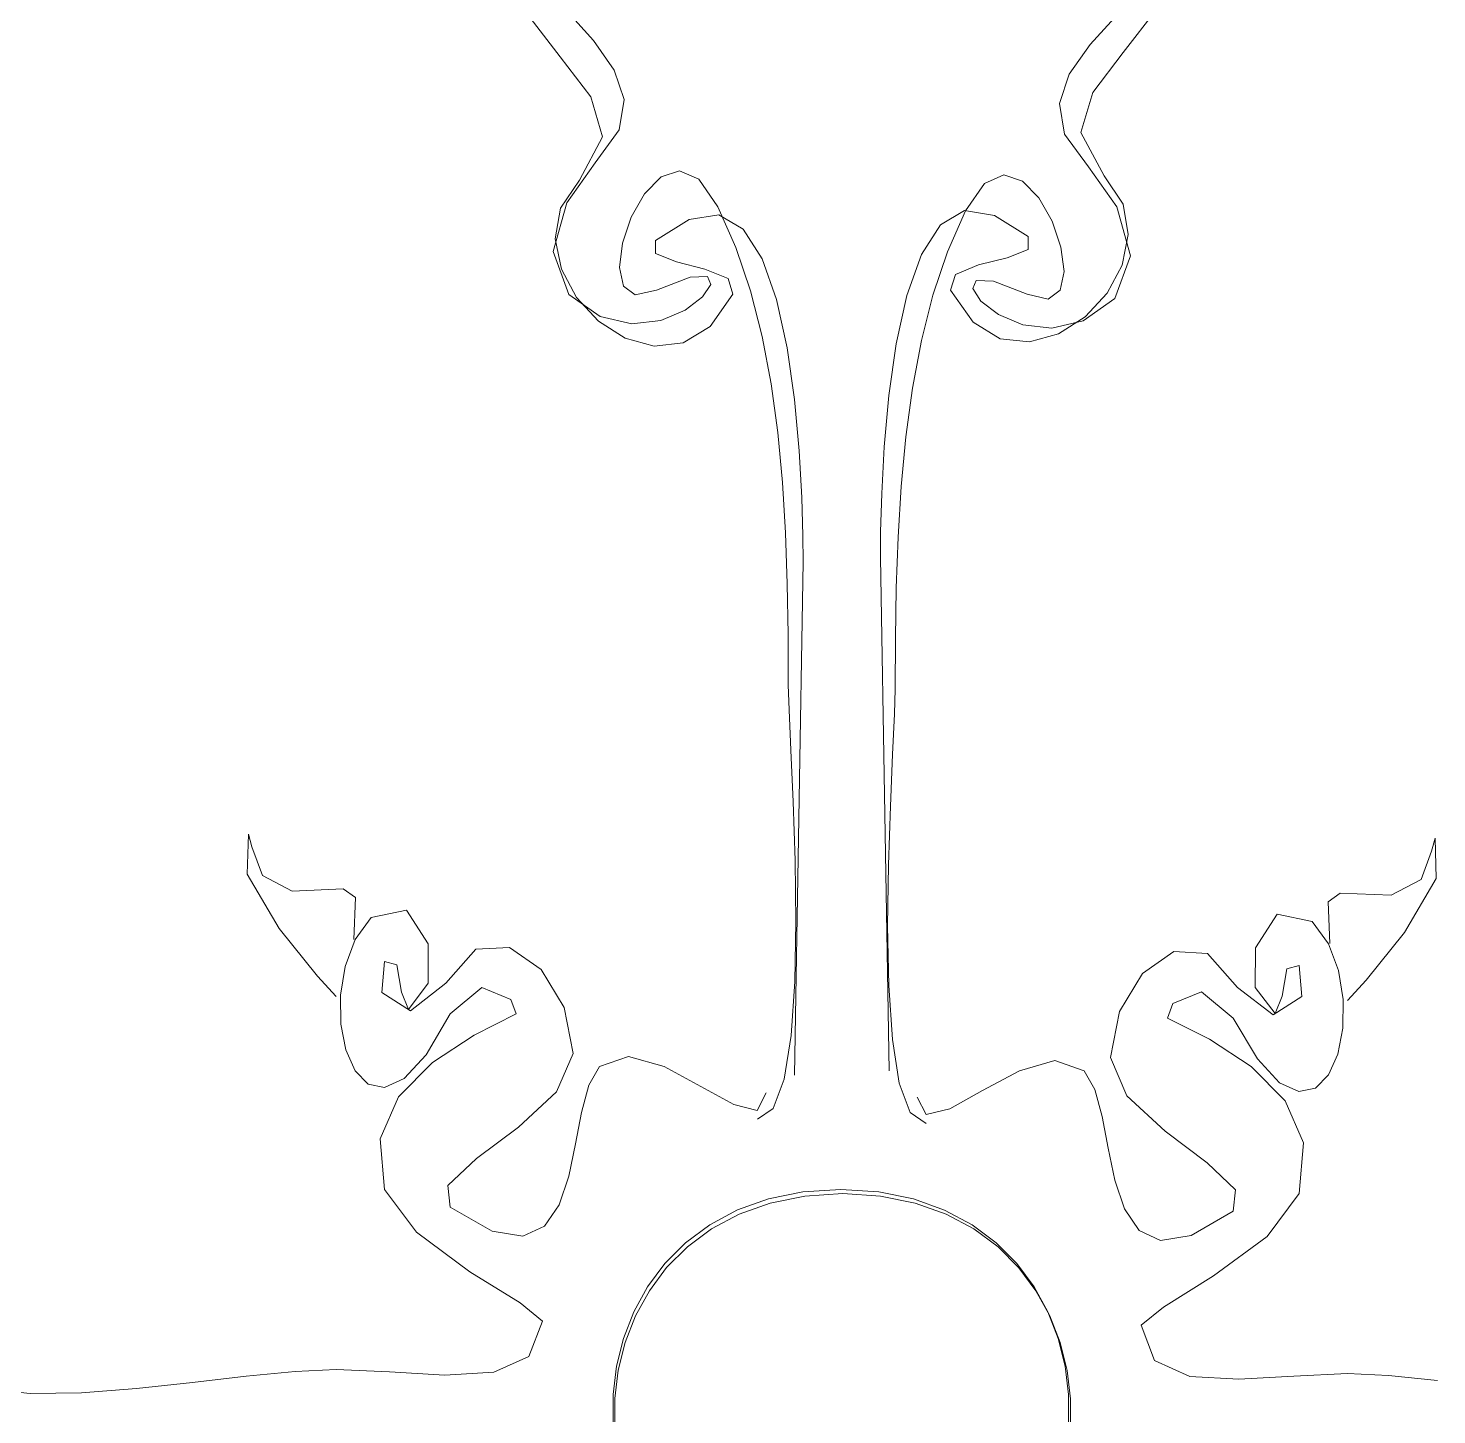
# Model space of a CAD drawing. Header units: centimetres. Extents: x -377343 to 693706, y 194584 to 813780.
# Drawn here: x 188317.08 to 188343.11, y 498829.88 to 498855.51 of the extents above; entities that cross this region are included whole.
import ezdxf

# ---------------------------------------------------------------- set-up
doc = ezdxf.new("R2010")
doc.units = ezdxf.units.CM
doc.layers.add('PIPA', color=11, linetype='Continuous')
doc.layers.add('TEXT', color=7, linetype='Continuous')

msp = doc.modelspace()

# ---------------------------------------------------------------- linework, layer by layer
at = {"layer": 'PIPA', "lineweight": 35, "extrusion": (0, 0.816497, 0.57735), "elevation": 193451.324}
msp.add_lwpolyline([(-421704.212, -325591.681), (-159560.265, -63447.734), (377343.333, -600351.331), (-158232.47, -1135927.133), (-693706.405, -600453.199), (-454216.825, -360963.619)], dxfattribs=at)
at = {"layer": 'TEXT', "color": 2, "linetype": 'Continuous', "lineweight": 13}
for p, q in [((188326.911, 498854.982), (188326.292, 498855.783)), ((188326.911, 498854.982), (188326.292, 498855.783)), ((188327.007, 498855.854), (188327.526, 498855.281)), ((188327.007, 498855.854), (188327.526, 498855.281)), ((188337.218, 498855.777), (188336.7, 498855.205)), ((188337.218, 498855.777), (188336.7, 498855.205)), ((188337.314, 498855.058), (188337.934, 498855.859)), ((188337.314, 498855.058), (188337.934, 498855.859)), ((188327.526, 498855.281), (188327.911, 498854.736)), ((188327.526, 498855.281), (188327.911, 498854.736)), ((188336.7, 498855.205), (188336.315, 498854.66)), ((188336.7, 498855.205), (188336.315, 498854.66)), ((188327.478, 498854.242), (188326.911, 498854.982)), ((188327.478, 498854.242), (188326.911, 498854.982)), ((188336.748, 498854.319), (188337.314, 498855.058)), ((188336.748, 498854.319), (188337.314, 498855.058)), ((188327.911, 498854.736), (188328.092, 498854.193)), ((188327.911, 498854.736), (188328.092, 498854.193)), ((188336.315, 498854.66), (188336.134, 498854.117)), ((188336.315, 498854.66), (188336.134, 498854.117)), ((188327.694, 498853.502), (188327.478, 498854.242)), ((188327.694, 498853.502), (188327.478, 498854.242)), ((188328.092, 498854.193), (188327.998, 498853.63)), ((188328.092, 498854.193), (188327.998, 498853.63)), ((188336.532, 498853.579), (188336.748, 498854.319)), ((188336.532, 498853.579), (188336.748, 498854.319)), ((188336.134, 498854.117), (188336.228, 498853.553)), ((188336.134, 498854.117), (188336.228, 498853.553)), ((188327.998, 498853.63), (188327.556, 498853.021)), ((188327.998, 498853.63), (188327.556, 498853.021)), ((188327.265, 498852.702), (188327.694, 498853.502)), ((188327.265, 498852.702), (188327.694, 498853.502)), ((188336.228, 498853.553), (188336.67, 498852.945)), ((188336.228, 498853.553), (188336.67, 498852.945)), ((188336.961, 498852.778), (188336.532, 498853.579)), ((188336.961, 498852.778), (188336.532, 498853.579)), ((188327.556, 498853.021), (188327.034, 498852.283)), ((188327.556, 498853.021), (188327.034, 498852.283)), ((188328.774, 498852.762), (188329.117, 498852.875)), ((188328.774, 498852.762), (188329.117, 498852.875)), ((188329.117, 498852.875), (188329.475, 498852.717)), ((188329.117, 498852.875), (188329.475, 498852.717)), ((188336.67, 498852.945), (188337.192, 498852.206)), ((188336.67, 498852.945), (188337.192, 498852.206)), ((188326.917, 498852.181), (188327.265, 498852.702)), ((188326.917, 498852.181), (188327.265, 498852.702)), ((188328.469, 498852.451), (188328.774, 498852.762)), ((188328.469, 498852.451), (188328.774, 498852.762)), ((188329.475, 498852.717), (188329.826, 498852.211)), ((188329.475, 498852.717), (188329.826, 498852.211)), ((188334.751, 498852.641), (188334.4, 498852.134)), ((188334.751, 498852.641), (188334.4, 498852.134)), ((188335.109, 498852.799), (188334.751, 498852.641)), ((188335.109, 498852.799), (188334.751, 498852.641)), ((188335.452, 498852.685), (188335.109, 498852.799)), ((188335.452, 498852.685), (188335.109, 498852.799)), ((188335.756, 498852.374), (188335.452, 498852.685)), ((188335.756, 498852.374), (188335.452, 498852.685)), ((188337.308, 498852.257), (188336.961, 498852.778)), ((188337.308, 498852.257), (188336.961, 498852.778)), ((188328.225, 498852.018), (188328.469, 498852.451)), ((188328.225, 498852.018), (188328.469, 498852.451)), ((188336.001, 498851.942), (188335.756, 498852.374)), ((188336.001, 498851.942), (188335.756, 498852.374)), ((188327.034, 498852.283), (188326.781, 498851.382)), ((188327.034, 498852.283), (188326.781, 498851.382)), ((188326.82, 498851.619), (188326.917, 498852.181)), ((188326.82, 498851.619), (188326.917, 498852.181)), ((188329.826, 498852.211), (188330.158, 498851.455)), ((188329.826, 498852.211), (188330.158, 498851.455)), ((188333.937, 498851.873), (188334.383, 498852.138)), ((188333.937, 498851.873), (188334.383, 498852.138)), ((188334.4, 498852.134), (188334.068, 498851.379)), ((188334.4, 498852.134), (188334.068, 498851.379)), ((188334.383, 498852.138), (188334.934, 498852.048)), ((188334.383, 498852.138), (188334.934, 498852.048)), ((188337.192, 498852.206), (188337.444, 498851.305)), ((188337.192, 498852.206), (188337.444, 498851.305)), ((188337.405, 498851.695), (188337.308, 498852.257)), ((188337.405, 498851.695), (188337.308, 498852.257)), ((188328.063, 498851.539), (188328.225, 498852.018)), ((188328.063, 498851.539), (188328.225, 498852.018)), ((188329.292, 498851.972), (188328.671, 498851.583)), ((188329.292, 498851.972), (188328.671, 498851.583)), ((188329.843, 498852.062), (188329.292, 498851.972)), ((188329.843, 498852.062), (188329.292, 498851.972)), ((188330.289, 498851.797), (188329.843, 498852.062)), ((188330.289, 498851.797), (188329.843, 498852.062)), ((188333.585, 498851.326), (188333.937, 498851.873)), ((188333.585, 498851.326), (188333.937, 498851.873)), ((188334.934, 498852.048), (188335.555, 498851.659)), ((188334.934, 498852.048), (188335.555, 498851.659)), ((188336.162, 498851.463), (188336.001, 498851.942)), ((188336.162, 498851.463), (188336.001, 498851.942)), ((188326.933, 498851.056), (188326.82, 498851.619)), ((188326.933, 498851.056), (188326.82, 498851.619)), ((188328.671, 498851.583), (188328.673, 498851.345)), ((188328.671, 498851.583), (188328.673, 498851.345)), ((188330.641, 498851.25), (188330.289, 498851.797)), ((188330.641, 498851.25), (188330.289, 498851.797)), ((188335.555, 498851.659), (188335.553, 498851.421)), ((188335.555, 498851.659), (188335.553, 498851.421)), ((188337.293, 498851.133), (188337.405, 498851.695)), ((188337.293, 498851.133), (188337.405, 498851.695)), ((188326.781, 498851.382), (188327.07, 498850.589)), ((188326.781, 498851.382), (188327.07, 498850.589)), ((188328.007, 498851.09), (188328.063, 498851.539)), ((188328.007, 498851.09), (188328.063, 498851.539)), ((188328.673, 498851.345), (188329.059, 498851.192)), ((188328.673, 498851.345), (188329.059, 498851.192)), ((188330.158, 498851.455), (188330.428, 498850.653)), ((188330.158, 498851.455), (188330.428, 498850.653)), ((188333.316, 498850.57), (188333.585, 498851.326)), ((188333.316, 498850.57), (188333.585, 498851.326)), ((188334.068, 498851.379), (188333.798, 498850.577)), ((188334.068, 498851.379), (188333.798, 498850.577)), ((188335.553, 498851.421), (188335.167, 498851.268)), ((188335.553, 498851.421), (188335.167, 498851.268)), ((188336.219, 498851.013), (188336.162, 498851.463)), ((188336.219, 498851.013), (188336.162, 498851.463)), ((188337.444, 498851.305), (188337.156, 498850.513)), ((188337.444, 498851.305), (188337.156, 498850.513)), ((188327.213, 498850.535), (188326.933, 498851.056)), ((188327.213, 498850.535), (188326.933, 498851.056)), ((188328.078, 498850.745), (188328.007, 498851.09)), ((188328.078, 498850.745), (188328.007, 498851.09)), ((188329.059, 498851.192), (188329.586, 498851.059)), ((188329.059, 498851.192), (188329.586, 498851.059)), ((188329.586, 498851.059), (188330.014, 498850.882)), ((188329.586, 498851.059), (188330.014, 498850.882)), ((188330.909, 498850.493), (188330.641, 498851.25)), ((188330.909, 498850.493), (188330.641, 498851.25)), ((188334.64, 498851.136), (188334.212, 498850.958)), ((188334.64, 498851.136), (188334.212, 498850.958)), ((188335.167, 498851.268), (188334.64, 498851.136)), ((188335.167, 498851.268), (188334.64, 498851.136)), ((188337.013, 498850.612), (188337.293, 498851.133)), ((188337.013, 498850.612), (188337.293, 498851.133)), ((188329.311, 498850.91), (188328.691, 498850.67)), ((188329.311, 498850.91), (188328.691, 498850.67)), ((188329.631, 498850.922), (188329.311, 498850.91)), ((188329.631, 498850.922), (188329.311, 498850.91)), ((188329.543, 498850.543), (188329.694, 498850.775)), ((188329.543, 498850.543), (188329.694, 498850.775)), ((188329.694, 498850.775), (188329.631, 498850.922)), ((188329.694, 498850.775), (188329.631, 498850.922)), ((188330.014, 498850.882), (188330.102, 498850.594)), ((188330.014, 498850.882), (188330.102, 498850.594)), ((188334.212, 498850.958), (188334.123, 498850.67)), ((188334.212, 498850.958), (188334.123, 498850.67)), ((188334.532, 498850.699), (188334.595, 498850.845)), ((188334.532, 498850.699), (188334.595, 498850.845)), ((188334.595, 498850.845), (188334.915, 498850.834)), ((188334.595, 498850.845), (188334.915, 498850.834)), ((188334.915, 498850.834), (188335.535, 498850.594)), ((188334.915, 498850.834), (188335.535, 498850.594)), ((188336.148, 498850.668), (188336.219, 498851.013)), ((188336.148, 498850.668), (188336.219, 498851.013)), ((188327.07, 498850.589), (188327.651, 498850.181)), ((188327.07, 498850.589), (188327.651, 498850.181)), ((188327.62, 498850.097), (188327.213, 498850.535)), ((188327.62, 498850.097), (188327.213, 498850.535)), ((188328.298, 498850.58), (188328.078, 498850.745)), ((188328.298, 498850.58), (188328.078, 498850.745)), ((188328.691, 498850.67), (188328.298, 498850.58)), ((188328.691, 498850.67), (188328.298, 498850.58)), ((188329.221, 498850.296), (188329.543, 498850.543)), ((188329.221, 498850.296), (188329.543, 498850.543)), ((188330.102, 498850.594), (188329.684, 498849.998)), ((188330.102, 498850.594), (188329.684, 498849.998)), ((188330.428, 498850.653), (188330.643, 498849.811)), ((188330.428, 498850.653), (188330.643, 498849.811)), ((188333.12, 498849.677), (188333.316, 498850.57)), ((188333.12, 498849.677), (188333.316, 498850.57)), ((188333.798, 498850.577), (188333.583, 498849.735)), ((188333.798, 498850.577), (188333.583, 498849.735)), ((188334.123, 498850.67), (188334.542, 498850.075)), ((188334.123, 498850.67), (188334.542, 498850.075)), ((188334.683, 498850.467), (188334.532, 498850.699)), ((188334.683, 498850.467), (188334.532, 498850.699)), ((188335.535, 498850.594), (188335.927, 498850.503)), ((188335.535, 498850.594), (188335.927, 498850.503)), ((188335.927, 498850.503), (188336.148, 498850.668)), ((188335.927, 498850.503), (188336.148, 498850.668)), ((188337.156, 498850.513), (188336.575, 498850.104)), ((188337.156, 498850.513), (188336.575, 498850.104)), ((188336.606, 498850.174), (188337.013, 498850.612)), ((188336.606, 498850.174), (188337.013, 498850.612)), ((188328.769, 498850.106), (188329.221, 498850.296)), ((188328.769, 498850.106), (188329.221, 498850.296)), ((188331.106, 498849.601), (188330.909, 498850.493)), ((188331.106, 498849.601), (188330.909, 498850.493)), ((188335.005, 498850.22), (188334.683, 498850.467)), ((188335.005, 498850.22), (188334.683, 498850.467)), ((188328.111, 498849.783), (188327.62, 498850.097)), ((188328.111, 498849.783), (188327.62, 498850.097)), ((188327.651, 498850.181), (188328.232, 498850.043)), ((188327.651, 498850.181), (188328.232, 498850.043)), ((188328.232, 498850.043), (188328.769, 498850.106)), ((188328.232, 498850.043), (188328.769, 498850.106)), ((188329.684, 498849.998), (188329.185, 498849.692)), ((188329.684, 498849.998), (188329.185, 498849.692)), ((188334.542, 498850.075), (188335.041, 498849.769)), ((188334.542, 498850.075), (188335.041, 498849.769)), ((188335.457, 498850.029), (188335.005, 498850.22)), ((188335.457, 498850.029), (188335.005, 498850.22)), ((188335.994, 498849.967), (188335.457, 498850.029)), ((188335.994, 498849.967), (188335.457, 498850.029)), ((188336.575, 498850.104), (188335.994, 498849.967)), ((188336.575, 498850.104), (188335.994, 498849.967)), ((188336.115, 498849.859), (188336.606, 498850.174)), ((188336.115, 498849.859), (188336.606, 498850.174)), ((188328.647, 498849.634), (188328.111, 498849.783)), ((188328.647, 498849.634), (188328.111, 498849.783)), ((188330.643, 498849.811), (188330.808, 498848.936)), ((188330.643, 498849.811), (188330.808, 498848.936)), ((188333.583, 498849.735), (188333.418, 498848.86)), ((188333.583, 498849.735), (188333.418, 498848.86)), ((188335.041, 498849.769), (188335.579, 498849.711)), ((188335.041, 498849.769), (188335.579, 498849.711)), ((188335.579, 498849.711), (188336.115, 498849.859)), ((188335.579, 498849.711), (188336.115, 498849.859)), ((188329.185, 498849.692), (188328.647, 498849.634)), ((188329.185, 498849.692), (188328.647, 498849.634)), ((188331.241, 498848.645), (188331.106, 498849.601)), ((188331.241, 498848.645), (188331.106, 498849.601)), ((188332.984, 498848.721), (188333.12, 498849.677)), ((188332.984, 498848.721), (188333.12, 498849.677)), ((188330.808, 498848.936), (188330.931, 498848.035)), ((188330.808, 498848.936), (188330.931, 498848.035)), ((188332.898, 498847.775), (188332.984, 498848.721)), ((188332.898, 498847.775), (188332.984, 498848.721)), ((188333.418, 498848.86), (188333.295, 498847.959)), ((188333.418, 498848.86), (188333.295, 498847.959)), ((188331.327, 498847.699), (188331.241, 498848.645)), ((188331.327, 498847.699), (188331.241, 498848.645)), ((188330.931, 498848.035), (188331.017, 498847.114)), ((188330.931, 498848.035), (188331.017, 498847.114)), ((188333.295, 498847.959), (188333.209, 498847.038)), ((188333.295, 498847.959), (188333.209, 498847.038)), ((188331.375, 498846.835), (188331.327, 498847.699)), ((188331.375, 498846.835), (188331.327, 498847.699)), ((188332.851, 498846.911), (188332.898, 498847.775)), ((188332.851, 498846.911), (188332.898, 498847.775)), ((188331.017, 498847.114), (188331.073, 498846.181)), ((188331.017, 498847.114), (188331.073, 498846.181)), ((188332.83, 498846.204), (188332.851, 498846.911)), ((188332.83, 498846.204), (188332.851, 498846.911)), ((188333.209, 498847.038), (188333.153, 498846.105)), ((188333.209, 498847.038), (188333.153, 498846.105)), ((188331.395, 498846.127), (188331.375, 498846.835)), ((188331.395, 498846.127), (188331.375, 498846.835)), ((188331.073, 498846.181), (188331.105, 498845.242)), ((188331.073, 498846.181), (188331.105, 498845.242)), ((188331.4, 498845.648), (188331.395, 498846.127)), ((188331.4, 498845.648), (188331.395, 498846.127)), ((188332.826, 498845.725), (188332.83, 498846.204)), ((188332.826, 498845.725), (188332.83, 498846.204)), ((188333.153, 498846.105), (188333.12, 498845.166)), ((188333.153, 498846.105), (188333.12, 498845.166)), ((188331.238, 498836.162), (188331.4, 498845.648)), ((188331.238, 498836.162), (188331.4, 498845.648)), ((188332.988, 498836.239), (188332.826, 498845.725)), ((188332.988, 498836.239), (188332.826, 498845.725)), ((188331.105, 498845.242), (188331.12, 498844.304)), ((188331.105, 498845.242), (188331.12, 498844.304)), ((188333.12, 498845.166), (188333.106, 498844.227)), ((188333.12, 498845.166), (188333.106, 498844.227)), ((188331.12, 498844.304), (188331.124, 498843.373)), ((188331.12, 498844.304), (188331.124, 498843.373)), ((188333.106, 498844.227), (188333.102, 498843.297)), ((188333.106, 498844.227), (188333.102, 498843.297)), ((188331.124, 498843.373), (188331.138, 498842.912)), ((188331.124, 498843.373), (188331.138, 498842.912)), ((188333.102, 498843.297), (188333.088, 498842.836)), ((188333.102, 498843.297), (188333.088, 498842.836)), ((188331.138, 498842.912), (188331.173, 498842.165)), ((188331.138, 498842.912), (188331.173, 498842.165)), ((188333.088, 498842.836), (188333.052, 498842.089)), ((188333.088, 498842.836), (188333.052, 498842.089)), ((188331.173, 498842.165), (188331.215, 498841.21)), ((188331.173, 498842.165), (188331.215, 498841.21)), ((188333.052, 498842.089), (188333.01, 498841.134)), ((188333.052, 498842.089), (188333.01, 498841.134)), ((188331.215, 498841.21), (188331.251, 498840.128)), ((188331.215, 498841.21), (188331.251, 498840.128)), ((188333.01, 498841.134), (188332.975, 498840.051)), ((188333.01, 498841.134), (188332.975, 498840.051)), ((188321.131, 498839.874), (188321.151, 498840.617)), ((188321.131, 498839.874), (188321.151, 498840.617)), ((188321.151, 498840.617), (188321.217, 498840.379)), ((188321.151, 498840.617), (188321.217, 498840.379)), ((188321.217, 498840.379), (188321.409, 498839.854)), ((188321.217, 498840.379), (188321.409, 498839.854)), ((188343.075, 498840.54), (188343.009, 498840.303)), ((188343.075, 498840.54), (188343.009, 498840.303)), ((188343.095, 498839.798), (188343.075, 498840.54)), ((188343.095, 498839.798), (188343.075, 498840.54)), ((188331.251, 498840.128), (188331.265, 498838.995)), ((188331.251, 498840.128), (188331.265, 498838.995)), ((188343.009, 498840.303), (188342.816, 498839.778)), ((188343.009, 498840.303), (188342.816, 498839.778)), ((188321.719, 498838.874), (188321.131, 498839.874)), ((188321.719, 498838.874), (188321.131, 498839.874)), ((188321.409, 498839.854), (188321.962, 498839.563)), ((188321.409, 498839.854), (188321.962, 498839.563)), ((188332.975, 498840.051), (188332.96, 498838.919)), ((188332.975, 498840.051), (188332.96, 498838.919)), ((188321.962, 498839.563), (188322.905, 498839.602)), ((188321.962, 498839.563), (188322.905, 498839.602)), ((188322.905, 498839.602), (188323.127, 498839.443)), ((188322.905, 498839.602), (188323.127, 498839.443)), ((188342.816, 498839.778), (188342.264, 498839.486)), ((188342.816, 498839.778), (188342.264, 498839.486)), ((188342.507, 498838.797), (188343.095, 498839.798)), ((188342.507, 498838.797), (188343.095, 498839.798)), ((188323.127, 498839.443), (188323.097, 498838.671)), ((188323.127, 498839.443), (188323.097, 498838.671)), ((188341.321, 498839.525), (188341.099, 498839.366)), ((188341.321, 498839.525), (188341.099, 498839.366)), ((188341.099, 498839.366), (188341.129, 498838.594)), ((188341.099, 498839.366), (188341.129, 498838.594)), ((188342.264, 498839.486), (188341.321, 498839.525)), ((188342.264, 498839.486), (188341.321, 498839.525)), ((188323.125, 498838.666), (188323.421, 498839.076)), ((188323.125, 498838.666), (188323.421, 498839.076)), ((188323.421, 498839.076), (188324.073, 498839.211)), ((188323.421, 498839.076), (188324.073, 498839.211)), ((188324.073, 498839.211), (188324.472, 498838.59)), ((188324.073, 498839.211), (188324.472, 498838.59)), ((188340.153, 498839.135), (188339.754, 498838.513)), ((188340.153, 498839.135), (188339.754, 498838.513)), ((188340.805, 498839), (188340.153, 498839.135)), ((188340.805, 498839), (188340.153, 498839.135)), ((188322.428, 498837.994), (188321.719, 498838.874)), ((188322.428, 498837.994), (188321.719, 498838.874)), ((188331.265, 498838.995), (188331.246, 498837.892)), ((188331.265, 498838.995), (188331.246, 498837.892)), ((188332.96, 498838.919), (188332.98, 498837.816)), ((188332.96, 498838.919), (188332.98, 498837.816)), ((188341.101, 498838.589), (188340.805, 498839)), ((188341.101, 498838.589), (188340.805, 498839)), ((188341.798, 498837.918), (188342.507, 498838.797)), ((188341.798, 498837.918), (188342.507, 498838.797)), ((188322.937, 498838.171), (188323.125, 498838.666)), ((188322.937, 498838.171), (188323.125, 498838.666)), ((188324.472, 498838.59), (188324.475, 498837.86)), ((188324.472, 498838.59), (188324.475, 498837.86)), ((188341.289, 498838.094), (188341.101, 498838.589)), ((188341.289, 498838.094), (188341.101, 498838.589)), ((188324.8, 498837.86), (188325.355, 498838.488)), ((188324.8, 498837.86), (188325.355, 498838.488)), ((188325.355, 498838.488), (188325.977, 498838.524)), ((188325.355, 498838.488), (188325.977, 498838.524)), ((188325.977, 498838.524), (188326.557, 498838.117)), ((188325.977, 498838.524), (188326.557, 498838.117)), ((188338.248, 498838.448), (188337.669, 498838.041)), ((188338.248, 498838.448), (188337.669, 498838.041)), ((188338.87, 498838.412), (188338.248, 498838.448)), ((188338.87, 498838.412), (188338.248, 498838.448)), ((188339.426, 498837.784), (188338.87, 498838.412)), ((188339.426, 498837.784), (188338.87, 498838.412)), ((188339.754, 498838.513), (188339.751, 498837.784)), ((188339.754, 498838.513), (188339.751, 498837.784)), ((188322.85, 498837.637), (188322.937, 498838.171)), ((188322.85, 498837.637), (188322.937, 498838.171)), ((188323.665, 498838.265), (188323.616, 498837.692)), ((188323.665, 498838.265), (188323.616, 498837.692)), ((188323.894, 498838.202), (188323.665, 498838.265)), ((188323.894, 498838.202), (188323.665, 498838.265)), ((188323.979, 498837.698), (188323.894, 498838.202)), ((188323.979, 498837.698), (188323.894, 498838.202)), ((188326.557, 498838.117), (188326.984, 498837.414)), ((188326.557, 498838.117), (188326.984, 498837.414)), ((188337.669, 498838.041), (188337.242, 498837.337)), ((188337.669, 498838.041), (188337.242, 498837.337)), ((188340.247, 498837.622), (188340.332, 498838.126)), ((188340.247, 498837.622), (188340.332, 498838.126)), ((188340.332, 498838.126), (188340.561, 498838.189)), ((188340.332, 498838.126), (188340.561, 498838.189)), ((188340.561, 498838.189), (188340.609, 498837.616)), ((188340.561, 498838.189), (188340.609, 498837.616)), ((188341.376, 498837.56), (188341.289, 498838.094)), ((188341.376, 498837.56), (188341.289, 498838.094)), ((188322.773, 498837.617), (188322.428, 498837.994)), ((188322.773, 498837.617), (188322.428, 498837.994)), ((188324.475, 498837.86), (188324.109, 498837.376)), ((188324.475, 498837.86), (188324.109, 498837.376)), ((188324.145, 498837.353), (188324.8, 498837.86)), ((188324.145, 498837.353), (188324.8, 498837.86)), ((188325.466, 498837.779), (188324.881, 498837.293)), ((188325.466, 498837.779), (188324.881, 498837.293)), ((188325.998, 498837.563), (188325.466, 498837.779)), ((188325.998, 498837.563), (188325.466, 498837.779)), ((188331.246, 498837.892), (188331.179, 498836.897)), ((188331.246, 498837.892), (188331.179, 498836.897)), ((188332.98, 498837.816), (188333.047, 498836.82)), ((188332.98, 498837.816), (188333.047, 498836.82)), ((188340.081, 498837.276), (188339.426, 498837.784)), ((188340.081, 498837.276), (188339.426, 498837.784)), ((188339.751, 498837.784), (188340.117, 498837.3)), ((188339.751, 498837.784), (188340.117, 498837.3)), ((188341.453, 498837.54), (188341.798, 498837.918)), ((188341.453, 498837.54), (188341.798, 498837.918)), ((188322.857, 498837.107), (188322.85, 498837.637)), ((188322.857, 498837.107), (188322.85, 498837.637)), ((188323.616, 498837.692), (188324.145, 498837.353)), ((188323.616, 498837.692), (188324.145, 498837.353)), ((188324.109, 498837.376), (188323.979, 498837.698)), ((188324.109, 498837.376), (188323.979, 498837.698)), ((188326.097, 498837.293), (188325.998, 498837.563)), ((188326.097, 498837.293), (188325.998, 498837.563)), ((188338.228, 498837.486), (188338.76, 498837.703)), ((188338.228, 498837.486), (188338.76, 498837.703)), ((188338.76, 498837.703), (188339.345, 498837.216)), ((188338.76, 498837.703), (188339.345, 498837.216)), ((188340.609, 498837.616), (188340.081, 498837.276)), ((188340.609, 498837.616), (188340.081, 498837.276)), ((188340.117, 498837.3), (188340.247, 498837.622)), ((188340.117, 498837.3), (188340.247, 498837.622)), ((188341.369, 498837.031), (188341.376, 498837.56)), ((188341.369, 498837.031), (188341.376, 498837.56)), ((188324.881, 498837.293), (188324.434, 498836.537)), ((188324.881, 498837.293), (188324.434, 498836.537)), ((188325.322, 498836.901), (188326.097, 498837.293)), ((188325.322, 498836.901), (188326.097, 498837.293)), ((188326.984, 498837.414), (188327.151, 498836.563)), ((188326.984, 498837.414), (188327.151, 498836.563)), ((188337.242, 498837.337), (188337.075, 498836.487)), ((188337.242, 498837.337), (188337.075, 498836.487)), ((188338.129, 498837.216), (188338.228, 498837.486)), ((188338.129, 498837.216), (188338.228, 498837.486)), ((188322.95, 498836.628), (188322.857, 498837.107)), ((188322.95, 498836.628), (188322.857, 498837.107)), ((188338.903, 498836.824), (188338.129, 498837.216)), ((188338.903, 498836.824), (188338.129, 498837.216)), ((188339.345, 498837.216), (188339.792, 498836.461)), ((188339.345, 498837.216), (188339.792, 498836.461)), ((188341.276, 498836.552), (188341.369, 498837.031)), ((188341.276, 498836.552), (188341.369, 498837.031)), ((188324.552, 498836.396), (188325.322, 498836.901)), ((188324.552, 498836.396), (188325.322, 498836.901)), ((188331.179, 498836.897), (188331.051, 498836.088)), ((188331.179, 498836.897), (188331.051, 498836.088)), ((188333.047, 498836.82), (188333.175, 498836.012)), ((188333.047, 498836.82), (188333.175, 498836.012)), ((188339.674, 498836.32), (188338.903, 498836.824)), ((188339.674, 498836.32), (188338.903, 498836.824)), ((188323.121, 498836.243), (188322.95, 498836.628)), ((188323.121, 498836.243), (188322.95, 498836.628)), ((188324.434, 498836.537), (188324.027, 498836.099)), ((188324.434, 498836.537), (188324.027, 498836.099)), ((188327.151, 498836.563), (188326.845, 498835.855)), ((188327.151, 498836.563), (188326.845, 498835.855)), ((188327.637, 498836.32), (188328.175, 498836.509)), ((188327.637, 498836.32), (188328.175, 498836.509)), ((188328.175, 498836.509), (188328.832, 498836.32)), ((188328.175, 498836.509), (188328.832, 498836.32)), ((188337.075, 498836.487), (188337.381, 498835.779)), ((188337.075, 498836.487), (188337.381, 498835.779)), ((188339.792, 498836.461), (188340.199, 498836.023)), ((188339.792, 498836.461), (188340.199, 498836.023)), ((188341.105, 498836.167), (188341.276, 498836.552)), ((188341.105, 498836.167), (188341.276, 498836.552)), ((188323.362, 498835.997), (188323.121, 498836.243)), ((188323.362, 498835.997), (188323.121, 498836.243)), ((188323.925, 498835.763), (188324.552, 498836.396)), ((188323.925, 498835.763), (188324.552, 498836.396)), ((188327.439, 498835.974), (188327.637, 498836.32)), ((188327.439, 498835.974), (188327.637, 498836.32)), ((188328.832, 498836.32), (188329.512, 498835.955)), ((188328.832, 498836.32), (188329.512, 498835.955)), ((188335.393, 498836.243), (188334.714, 498835.878)), ((188335.393, 498836.243), (188334.714, 498835.878)), ((188336.051, 498836.432), (188335.393, 498836.243)), ((188336.051, 498836.432), (188335.393, 498836.243)), ((188336.589, 498836.243), (188336.051, 498836.432)), ((188336.589, 498836.243), (188336.051, 498836.432)), ((188336.787, 498835.898), (188336.589, 498836.243)), ((188336.787, 498835.898), (188336.589, 498836.243)), ((188340.301, 498835.687), (188339.674, 498836.32)), ((188340.301, 498835.687), (188339.674, 498836.32)), ((188323.667, 498835.934), (188323.362, 498835.997)), ((188323.667, 498835.934), (188323.362, 498835.997)), ((188324.027, 498836.099), (188323.667, 498835.934)), ((188324.027, 498836.099), (188323.667, 498835.934)), ((188327.303, 498835.474), (188327.439, 498835.974)), ((188327.303, 498835.474), (188327.439, 498835.974)), ((188329.512, 498835.955), (188330.118, 498835.617)), ((188329.512, 498835.955), (188330.118, 498835.617)), ((188331.051, 498836.088), (188330.848, 498835.545)), ((188331.051, 498836.088), (188330.848, 498835.545)), ((188333.175, 498836.012), (188333.378, 498835.469)), ((188333.175, 498836.012), (188333.378, 498835.469)), ((188340.199, 498836.023), (188340.559, 498835.858)), ((188340.199, 498836.023), (188340.559, 498835.858)), ((188340.863, 498835.92), (188341.105, 498836.167)), ((188340.863, 498835.92), (188341.105, 498836.167)), ((188323.583, 498834.986), (188323.925, 498835.763)), ((188323.583, 498834.986), (188323.925, 498835.763)), ((188326.845, 498835.855), (188326.142, 498835.202)), ((188326.845, 498835.855), (188326.142, 498835.202)), ((188330.552, 498835.509), (188330.718, 498835.833)), ((188330.552, 498835.509), (188330.718, 498835.833)), ((188333.674, 498835.433), (188333.508, 498835.757)), ((188333.674, 498835.433), (188333.508, 498835.757)), ((188334.714, 498835.878), (188334.108, 498835.541)), ((188334.714, 498835.878), (188334.108, 498835.541)), ((188336.922, 498835.397), (188336.787, 498835.898)), ((188336.922, 498835.397), (188336.787, 498835.898)), ((188337.381, 498835.779), (188338.084, 498835.126)), ((188337.381, 498835.779), (188338.084, 498835.126)), ((188340.643, 498834.91), (188340.301, 498835.687)), ((188340.643, 498834.91), (188340.301, 498835.687)), ((188340.559, 498835.858), (188340.863, 498835.92)), ((188340.559, 498835.858), (188340.863, 498835.92)), ((188327.193, 498834.89), (188327.303, 498835.474)), ((188327.193, 498834.89), (188327.303, 498835.474)), ((188330.118, 498835.617), (188330.552, 498835.509)), ((188330.118, 498835.617), (188330.552, 498835.509)), ((188330.848, 498835.545), (188330.556, 498835.347)), ((188330.848, 498835.545), (188330.556, 498835.347)), ((188333.378, 498835.469), (188333.67, 498835.27)), ((188333.378, 498835.469), (188333.67, 498835.27)), ((188334.108, 498835.541), (188333.674, 498835.433)), ((188334.108, 498835.541), (188333.674, 498835.433)), ((188326.142, 498835.202), (188325.365, 498834.619)), ((188326.142, 498835.202), (188325.365, 498834.619)), ((188337.033, 498834.814), (188336.922, 498835.397)), ((188337.033, 498834.814), (188336.922, 498835.397)), ((188323.665, 498834.049), (188323.583, 498834.986)), ((188323.665, 498834.049), (188323.583, 498834.986)), ((188338.084, 498835.126), (188338.861, 498834.543)), ((188338.084, 498835.126), (188338.861, 498834.543)), ((188340.561, 498833.973), (188340.643, 498834.91)), ((188340.561, 498833.973), (188340.643, 498834.91)), ((188327.068, 498834.297), (188327.193, 498834.89)), ((188327.068, 498834.297), (188327.193, 498834.89)), ((188337.158, 498834.22), (188337.033, 498834.814)), ((188337.158, 498834.22), (188337.033, 498834.814)), ((188325.365, 498834.619), (188324.837, 498834.121)), ((188325.365, 498834.619), (188324.837, 498834.121)), ((188338.861, 498834.543), (188339.389, 498834.045)), ((188338.861, 498834.543), (188339.389, 498834.045)), ((188324.837, 498834.121), (188324.881, 498833.725)), ((188324.837, 498834.121), (188324.881, 498833.725)), ((188326.891, 498833.766), (188327.068, 498834.297)), ((188326.891, 498833.766), (188327.068, 498834.297)), ((188337.335, 498833.69), (188337.158, 498834.22)), ((188337.335, 498833.69), (188337.158, 498834.22)), ((188324.257, 498833.259), (188323.665, 498834.049)), ((188324.257, 498833.259), (188323.665, 498834.049)), ((188330.184, 498833.671), (188330.758, 498833.876)), ((188330.184, 498833.671), (188330.758, 498833.876)), ((188330.758, 498833.876), (188331.396, 498834.004)), ((188330.758, 498833.876), (188331.396, 498834.004)), ((188330.791, 498833.799), (188331.428, 498833.928)), ((188330.791, 498833.799), (188331.428, 498833.928)), ((188331.396, 498834.004), (188332.097, 498834.049)), ((188331.396, 498834.004), (188332.097, 498834.049)), ((188331.428, 498833.928), (188332.13, 498833.973)), ((188331.428, 498833.928), (188332.13, 498833.973)), ((188332.097, 498834.049), (188332.097, 498834.049)), ((188332.097, 498834.049), (188332.798, 498834.004)), ((188332.097, 498834.049), (188332.097, 498834.049)), ((188332.097, 498834.049), (188332.798, 498834.004)), ((188332.13, 498833.973), (188332.13, 498833.973)), ((188332.13, 498833.973), (188332.831, 498833.928)), ((188332.13, 498833.973), (188332.13, 498833.973)), ((188332.13, 498833.973), (188332.831, 498833.928)), ((188332.798, 498834.004), (188333.436, 498833.875)), ((188332.798, 498834.004), (188333.436, 498833.875)), ((188332.831, 498833.928), (188333.469, 498833.799)), ((188332.831, 498833.928), (188333.469, 498833.799)), ((188333.436, 498833.875), (188334.009, 498833.67)), ((188333.436, 498833.875), (188334.009, 498833.67)), ((188339.389, 498834.045), (188339.345, 498833.649)), ((188339.389, 498834.045), (188339.345, 498833.649)), ((188339.968, 498833.183), (188340.561, 498833.973)), ((188339.968, 498833.183), (188340.561, 498833.973)), ((188324.881, 498833.725), (188325.656, 498833.278)), ((188324.881, 498833.725), (188325.656, 498833.278)), ((188326.622, 498833.371), (188326.891, 498833.766)), ((188326.622, 498833.371), (188326.891, 498833.766)), ((188329.674, 498833.398), (188330.184, 498833.671)), ((188329.674, 498833.398), (188330.184, 498833.671)), ((188329.707, 498833.322), (188330.217, 498833.594)), ((188329.707, 498833.322), (188330.217, 498833.594)), ((188330.217, 498833.594), (188330.791, 498833.799)), ((188330.217, 498833.594), (188330.791, 498833.799)), ((188333.469, 498833.799), (188334.042, 498833.594)), ((188333.469, 498833.799), (188334.042, 498833.594)), ((188334.009, 498833.67), (188334.52, 498833.398)), ((188334.009, 498833.67), (188334.52, 498833.398)), ((188334.042, 498833.594), (188334.552, 498833.321)), ((188334.042, 498833.594), (188334.552, 498833.321)), ((188337.604, 498833.294), (188337.335, 498833.69)), ((188337.604, 498833.294), (188337.335, 498833.69)), ((188339.345, 498833.649), (188338.57, 498833.201)), ((188339.345, 498833.649), (188338.57, 498833.201)), ((188326.223, 498833.184), (188326.622, 498833.371)), ((188326.223, 498833.184), (188326.622, 498833.371)), ((188329.228, 498833.066), (188329.674, 498833.398)), ((188329.228, 498833.066), (188329.674, 498833.398)), ((188334.52, 498833.398), (188334.966, 498833.065)), ((188334.52, 498833.398), (188334.966, 498833.065)), ((188325.245, 498832.529), (188324.257, 498833.259)), ((188325.245, 498832.529), (188324.257, 498833.259)), ((188325.656, 498833.278), (188326.223, 498833.184)), ((188325.656, 498833.278), (188326.223, 498833.184)), ((188329.261, 498832.989), (188329.707, 498833.322)), ((188329.261, 498832.989), (188329.707, 498833.322)), ((188334.552, 498833.321), (188334.999, 498832.989)), ((188334.552, 498833.321), (188334.999, 498832.989)), ((188338.002, 498833.107), (188337.604, 498833.294)), ((188338.002, 498833.107), (188337.604, 498833.294)), ((188338.57, 498833.201), (188338.002, 498833.107)), ((188338.57, 498833.201), (188338.002, 498833.107)), ((188338.98, 498832.453), (188339.968, 498833.183)), ((188338.98, 498832.453), (188339.968, 498833.183)), ((188328.845, 498832.681), (188329.228, 498833.066)), ((188328.845, 498832.681), (188329.228, 498833.066)), ((188328.878, 498832.605), (188329.261, 498832.989)), ((188328.878, 498832.605), (188329.261, 498832.989)), ((188334.966, 498833.065), (188335.348, 498832.681)), ((188334.966, 498833.065), (188335.348, 498832.681)), ((188334.999, 498832.989), (188335.381, 498832.604)), ((188334.999, 498832.989), (188335.381, 498832.604)), ((188328.526, 498832.253), (188328.845, 498832.681)), ((188328.526, 498832.253), (188328.845, 498832.681)), ((188328.559, 498832.177), (188328.878, 498832.605)), ((188328.559, 498832.177), (188328.878, 498832.605)), ((188335.348, 498832.681), (188335.667, 498832.252)), ((188335.348, 498832.681), (188335.667, 498832.252)), ((188335.381, 498832.604), (188335.7, 498832.176)), ((188335.381, 498832.604), (188335.7, 498832.176)), ((188326.173, 498831.952), (188325.245, 498832.529)), ((188326.173, 498831.952), (188325.245, 498832.529)), ((188338.053, 498831.875), (188338.98, 498832.453)), ((188338.053, 498831.875), (188338.98, 498832.453)), ((188328.271, 498831.789), (188328.526, 498832.253)), ((188328.271, 498831.789), (188328.526, 498832.253)), ((188328.304, 498831.712), (188328.559, 498832.177)), ((188328.304, 498831.712), (188328.559, 498832.177)), ((188335.667, 498832.252), (188335.922, 498831.788)), ((188335.667, 498832.252), (188335.922, 498831.788)), ((188335.7, 498832.176), (188335.955, 498831.712)), ((188335.7, 498832.176), (188335.955, 498831.712)), ((188326.583, 498831.617), (188326.173, 498831.952)), ((188326.583, 498831.617), (188326.173, 498831.952)), ((188328.08, 498831.297), (188328.271, 498831.789)), ((188328.08, 498831.297), (188328.271, 498831.789)), ((188335.922, 498831.788), (188336.113, 498831.296)), ((188335.922, 498831.788), (188336.113, 498831.296)), ((188337.643, 498831.541), (188338.053, 498831.875)), ((188337.643, 498831.541), (188338.053, 498831.875)), ((188326.335, 498830.964), (188326.583, 498831.617)), ((188326.335, 498830.964), (188326.583, 498831.617)), ((188328.113, 498831.22), (188328.304, 498831.712)), ((188328.113, 498831.22), (188328.304, 498831.712)), ((188335.955, 498831.712), (188336.146, 498831.219)), ((188335.955, 498831.712), (188336.146, 498831.219)), ((188337.891, 498830.888), (188337.643, 498831.541)), ((188337.891, 498830.888), (188337.643, 498831.541)), ((188327.952, 498830.784), (188328.08, 498831.297)), ((188327.952, 498830.784), (188328.08, 498831.297)), ((188336.113, 498831.296), (188336.241, 498830.784)), ((188336.113, 498831.296), (188336.241, 498830.784)), ((188327.985, 498830.708), (188328.113, 498831.22)), ((188327.985, 498830.708), (188328.113, 498831.22)), ((188336.146, 498831.219), (188336.274, 498830.707)), ((188336.146, 498831.219), (188336.274, 498830.707)), ((188325.686, 498830.673), (188326.335, 498830.964)), ((188325.686, 498830.673), (188326.335, 498830.964)), ((188327.889, 498830.26), (188327.952, 498830.784)), ((188327.889, 498830.26), (188327.952, 498830.784)), ((188336.241, 498830.784), (188336.304, 498830.259)), ((188336.241, 498830.784), (188336.304, 498830.259)), ((188338.54, 498830.596), (188337.891, 498830.888)), ((188338.54, 498830.596), (188337.891, 498830.888)), ((188319.084, 498830.371), (188320.116, 498830.482)), ((188319.084, 498830.371), (188320.116, 498830.482)), ((188320.116, 498830.482), (188321.111, 498830.597)), ((188320.116, 498830.482), (188321.111, 498830.597)), ((188321.111, 498830.597), (188322.014, 498830.688)), ((188321.111, 498830.597), (188322.014, 498830.688)), ((188322.014, 498830.688), (188322.773, 498830.725)), ((188322.014, 498830.688), (188322.773, 498830.725)), ((188322.773, 498830.725), (188323.76, 498830.678)), ((188322.773, 498830.725), (188323.76, 498830.678)), ((188323.76, 498830.678), (188324.779, 498830.619)), ((188323.76, 498830.678), (188324.779, 498830.619)), ((188324.779, 498830.619), (188325.686, 498830.673)), ((188324.779, 498830.619), (188325.686, 498830.673)), ((188327.921, 498830.184), (188327.985, 498830.708)), ((188327.921, 498830.184), (188327.985, 498830.708)), ((188336.274, 498830.707), (188336.337, 498830.183)), ((188336.274, 498830.707), (188336.337, 498830.183)), ((188339.446, 498830.543), (188338.54, 498830.596)), ((188339.446, 498830.543), (188338.54, 498830.596)), ((188340.465, 498830.602), (188339.446, 498830.543)), ((188340.465, 498830.602), (188339.446, 498830.543)), ((188341.453, 498830.649), (188340.465, 498830.602)), ((188341.453, 498830.649), (188340.465, 498830.602)), ((188342.212, 498830.612), (188341.453, 498830.649)), ((188342.212, 498830.612), (188341.453, 498830.649)), ((188343.115, 498830.521), (188342.212, 498830.612)), ((188343.115, 498830.521), (188342.212, 498830.612)), ((188316.29, 498830.361), (188317.118, 498830.281)), ((188316.29, 498830.361), (188317.118, 498830.281)), ((188317.118, 498830.281), (188318.066, 498830.294)), ((188317.118, 498830.281), (188318.066, 498830.294)), ((188318.066, 498830.294), (188319.084, 498830.371)), ((188318.066, 498830.294), (188319.084, 498830.371)), ((188327.888, 498829.732), (188327.889, 498830.26)), ((188327.888, 498829.732), (188327.889, 498830.26)), ((188336.304, 498830.259), (188336.304, 498829.731)), ((188336.304, 498830.259), (188336.304, 498829.731)), ((188327.921, 498829.656), (188327.921, 498830.184)), ((188327.921, 498829.656), (188327.921, 498830.184)), ((188336.337, 498830.183), (188336.337, 498829.655)), ((188336.337, 498830.183), (188336.337, 498829.655))]:
    msp.add_line(p, q, dxfattribs=at)

doc.saveas('drawing.dxf')
